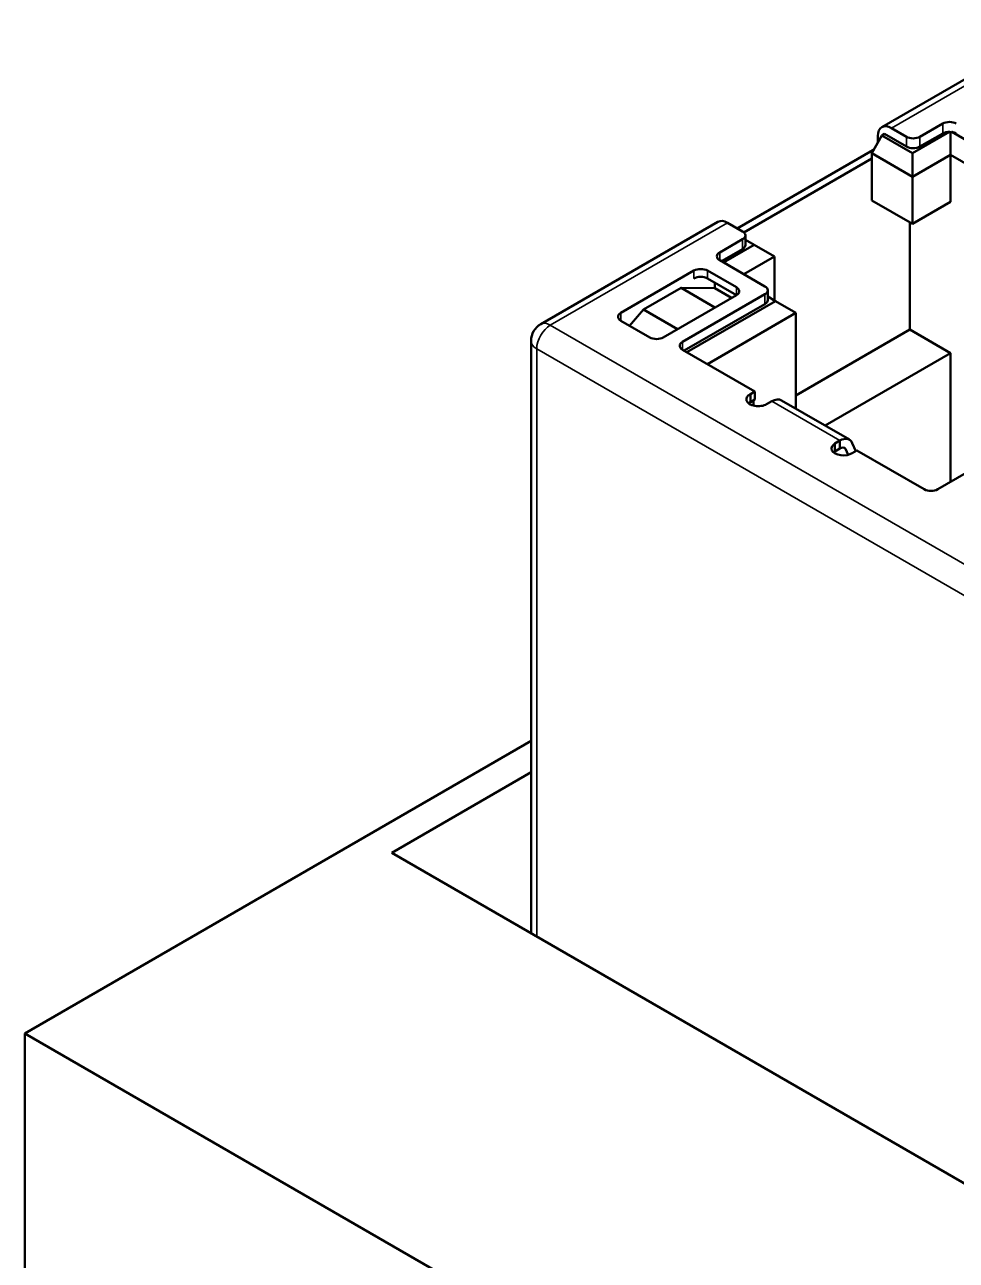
# Model space of a CAD drawing. Header units: millimetres. Extents: x 1021 to 2778, y -197 to 600.
# Drawn here: x 1543.98 to 1563.36, y 478.95 to 504.64 of the extents above; entities that cross this region are included whole.
import ezdxf

# ---------------------------------------------------------------- set-up
doc = ezdxf.new("R2010")
doc.units = ezdxf.units.MM
doc.header["$LTSCALE"] = 2
doc.layers.add('외형선(ISO)', color=7, linetype='Continuous', lineweight=50)
doc.layers.add('좁은 외형선(ISO)', color=7, linetype='Continuous', lineweight=35)

msp = doc.modelspace()

# ---------------------------------------------------------------- linework, layer by layer
at = {"layer": '외형선(ISO)'}
for p, q in [((1565.4983, 504.6353), (1561.8108, 502.5063)), ((1562.0108, 502.4865), (1562.3219, 502.3069)), ((1563.0785, 502.5804), (1562.6047, 502.3069)), ((1561.6006, 501.964), (1561.8128, 502.3314)), ((1561.7279, 502.2123), (1561.7279, 502.3232)), ((1561.8128, 502.3314), (1561.8693, 502.364)), ((1561.8128, 502.3314), (1562.4492, 501.964)), ((1562.3219, 502.1027), (1561.8693, 502.364)), ((1562.4492, 501.964), (1563.2219, 502.4101)), ((1563.0785, 502.3763), (1562.6047, 502.1027)), ((1563.2411, 501.9313), (1563.2411, 502.3977)), ((1564.4786, 501.7068), (1563.2656, 502.4071)), ((1561.6218, 502.0286), (1558.8046, 500.4021)), ((1561.6006, 501.964), (1561.6006, 501.853)), ((1561.6006, 501.964), (1562.4492, 501.4741)), ((1562.4492, 501.4741), (1562.4492, 501.964)), ((1563.2411, 501.9313), (1562.4492, 501.4741)), ((1563.2411, 501.9313), (1563.2411, 500.9515)), ((1564.4786, 501.2169), (1563.2411, 501.9313)), ((1561.6006, 501.853), (1558.9423, 500.3182)), ((1561.6006, 500.9842), (1561.6006, 501.853)), ((1562.4492, 501.4741), (1562.4492, 500.4943)), ((1562.4492, 500.4943), (1561.6006, 500.9842)), ((1563.2411, 500.9515), (1562.4492, 500.4943)), ((1558.4025, 500.5386), (1554.7149, 498.4096)), ((1558.6025, 500.5188), (1558.9136, 500.3391)), ((1562.3926, 498.2979), (1562.3926, 500.5269)), ((1558.9136, 500.1758), (1558.4398, 499.9023)), ((1558.9722, 500.0534), (1558.9722, 500.2575)), ((1559.154, 500.0615), (1558.9722, 500.1665)), ((1558.9136, 499.9717), (1558.4752, 499.7186)), ((1558.5176, 499.6941), (1559.154, 500.0615)), ((1559.154, 500.0615), (1559.5783, 499.8166)), ((1562.9759, 494.9768), (1571.6097, 499.9615)), ((1558.4398, 499.739), (1559.3803, 499.196)), ((1559.5783, 499.8166), (1558.9419, 499.4491)), ((1559.5783, 499.8166), (1559.5783, 498.9021)), ((1557.9025, 499.5226), (1556.3822, 498.6449)), ((1558.7863, 499.1756), (1558.1853, 499.5226)), ((1558.7863, 499.0123), (1558.1853, 499.3593)), ((1557.6338, 499.1634), (1556.8559, 498.7143)), ((1558.3409, 498.7551), (1557.6338, 499.1634)), ((1558.3409, 499.1552), (1557.6338, 499.1634)), ((1558.3409, 499.2695), (1558.3409, 499.1552)), ((1558.6873, 498.9552), (1558.3409, 499.1552)), ((1559.4389, 498.9103), (1559.4389, 499.1144)), ((1557.2661, 498.1346), (1558.7863, 499.0123)), ((1559.3803, 499.0327), (1557.6656, 498.0427)), ((1559.5995, 498.8898), (1557.7575, 497.8264)), ((1559.4389, 498.9826), (1559.5995, 498.8898)), ((1560.0238, 498.6449), (1559.5995, 498.8898)), ((1556.8559, 498.7143), (1556.5656, 498.3757)), ((1557.563, 498.3061), (1556.8559, 498.7143)), ((1559.3803, 498.8286), (1557.7009, 497.859)), ((1560.0238, 498.6449), (1558.1818, 497.5814)), ((1560.0238, 498.6449), (1560.0238, 496.6512)), ((1556.3822, 498.4816), (1556.9832, 498.1346)), ((1560.0238, 496.9303), (1562.3926, 498.2979)), ((1563.2411, 497.808), (1562.3926, 498.2979)), ((1554.5149, 498.0631), (1554.5149, 485.7489)), ((1557.6656, 497.8794), (1559.1717, 497.0099)), ((1563.2411, 497.808), (1560.6306, 496.3008)), ((1563.2411, 497.808), (1563.2411, 495.1299)), ((1559.1717, 497.0099), (1559.0765, 496.9549)), ((1559.0765, 496.9549), (1559.0765, 496.7916)), ((1559.1717, 496.8466), (1559.0765, 496.7916)), ((1559.1399, 496.7172), (1559.1399, 496.8282)), ((1559.1717, 497.0099), (1559.1717, 496.8466)), ((1559.4153, 496.7468), (1559.5253, 496.8057)), ((1561.1365, 496.0088), (1559.7222, 496.8253)), ((1560.9395, 495.9892), (1560.8373, 495.9258)), ((1560.8373, 495.9258), (1560.8373, 495.7625)), ((1560.9395, 495.8259), (1560.8373, 495.7625)), ((1560.9395, 495.9892), (1560.9395, 495.8259)), ((1561.0579, 495.8202), (1561.0167, 495.844)), ((1561.1132, 495.6942), (1561.0579, 495.8202)), ((1561.1978, 495.9372), (1561.2702, 495.7719)), ((1561.1978, 495.7301), (1561.293, 495.7851)), ((1561.293, 495.7851), (1562.6931, 494.9768)), ((1554.5149, 489.7489), (1543.9797, 483.6664)), ((1551.6165, 487.4223), (1554.5149, 489.0957)), ((1565.9001, 479.1757), (1551.6165, 487.4223)), ((1543.9797, 483.6664), (1572.264, 467.3365)), ((1543.9797, 476.9979), (1543.9797, 483.6664))]:
    msp.add_line(p, q, dxfattribs=at)
msp.add_arc((1554.9149, 498.0631), 0.4, 120, 180, dxfattribs=at)
for centre, major_axis, ratio, start_param, end_param in [((1562.0108, 502.1599), (-0.2, 0.3464), 0.5773503, 5.4977871, 7.0685835), ((1563.2199, 502.4988), (-0.2, 0), 0.5773503, 3.9269908, 5.4977871), ((1561.6218, 502.1511), (0.075, 0.1299), 0.5773503, 5.2317884, 5.4977871), ((1562.4633, 502.3885), (0.2, 0), 0.5773503, 3.9269908, 5.4977871), ((1563.2199, 502.2947), (-0.2, 0), 0.5773503, 4.7023313, 5.4977871), ((1563.2086, 501.9634), (0.1206, -0.4719), 0.5378129, 2.5820409, 2.6506158), ((1563.1388, 501.5561), (0.202, 0.8547), 0.3797697, 0.2185929, 0.2857268), ((1563.2199, 502.2947), (-0.2, 0), 0.5773503, 3.9269908, 4.4818537), ((1561.6218, 502.1511), (0.075, 0.1299), 0.5773503, 3.9269908, 4.1929896), ((1562.4633, 502.1844), (-0.2, 0), 0.5773503, 0.7853982, 2.3561945), ((1558.6025, 500.1922), (-0.2, 0.3464), 0.5773503, 5.4977871, 6.2831853), ((1558.7722, 500.2575), (0.2, 0), 0.5773503, 5.4977871, 7.0685835), ((1558.5812, 499.8207), (-0.2, 0), 0.5773503, 5.4977871, 7.0685835), ((1558.7722, 500.0534), (0.2, 0), 0.5773503, 5.4977871, 6.2831853), ((1558.0439, 499.441), (0.2, 0), 0.5773503, 0.7853982, 2.3561945), ((1558.0439, 499.2777), (0.2, 0), 0.5773503, 0.7853982, 2.3561945), ((1558.6449, 499.094), (0.2, 0), 0.5773503, 5.4977871, 7.0685835), ((1559.2389, 499.1144), (0.2, 0), 0.5773503, 5.4977871, 7.0685835), ((1559.2389, 498.9103), (0.2, 0), 0.5773503, 5.4977871, 6.2831853), ((1556.5236, 498.5632), (-0.2, 0), 0.5773503, 5.4977871, 7.0685835), ((1557.1246, 498.2162), (-0.2, 0), 0.5773503, 0.7853982, 2.3561945), ((1557.807, 497.9611), (-0.2, 0), 0.5773503, 5.4977871, 7.0685835), ((1559.2403, 496.8478), (-0.2475, 0), 0.5773503, 5.4358547, 8.6394759), ((1559.2403, 496.6845), (-0.2475, 0), 0.5773503, 5.4358547, 5.6748869), ((1559.5253, 496.4841), (0.197, 0.3412), 0.5773503, 0, 0.7853982), ((1560.9395, 495.6676), (0.197, 0.3412), 0.5773503, 5.8817596, 7.0685835), ((1561.0123, 495.8247), (-0.2475, 0), 0.5773503, 5.497691, 8.7013123), ((1561.0123, 495.6614), (-0.2475, 0), 0.5773503, 5.497691, 5.6748869), ((1560.9395, 495.6627), (0.1, 0.1731), 0.5773503, 6.0752982, 7.0685835), ((1562.8345, 495.0584), (0.2, 0), 0.5773503, 3.9269908, 5.4977871)]:
    msp.add_ellipse(centre, major_axis=major_axis, ratio=ratio, start_param=start_param, end_param=end_param, dxfattribs=at)
at = {"layer": '좁은 외형선(ISO)'}
for p, q in [((1565.6983, 504.6155), (1562.0108, 502.4865)), ((1563.0785, 502.5804), (1563.0785, 502.3763)), ((1561.7279, 502.2123), (1561.74, 502.2053)), ((1562.3219, 502.3069), (1562.3219, 502.1027)), ((1562.6047, 502.3069), (1562.6047, 502.1027)), ((1561.6218, 502.0286), (1561.6339, 502.0216)), ((1558.6025, 500.5188), (1554.9149, 498.3897)), ((1558.9136, 500.1758), (1558.9136, 499.9717)), ((1558.4398, 499.9023), (1558.4398, 499.739)), ((1557.9025, 499.5226), (1557.9025, 499.3593)), ((1558.1853, 499.5226), (1558.1853, 499.3593)), ((1558.7863, 499.1756), (1558.7863, 499.0123)), ((1559.3803, 499.0327), (1559.3803, 498.8286)), ((1556.3822, 498.6449), (1556.3822, 498.4816)), ((1554.9149, 498.3897), (1566.1579, 491.8986)), ((1554.6321, 497.8998), (1554.6321, 485.6812)), ((1554.6321, 497.8998), (1565.8751, 491.4087)), ((1557.6656, 498.0427), (1557.6656, 497.8794)), ((1560.9395, 495.9892), (1559.5253, 496.8057))]:
    msp.add_line(p, q, dxfattribs=at)
for major_axis, start_param, end_param in [((0.2, 0.3464), 0.7853982, 2.3561945), ((-0.2, 0.3464), 5.4977871, 6.2831853), ((-0.4, 0), 0, 0.7853982)]:
    msp.add_ellipse((1554.9149, 498.0631), major_axis=major_axis, ratio=0.5773503, start_param=start_param, end_param=end_param, dxfattribs=at)

doc.saveas('drawing.dxf')
